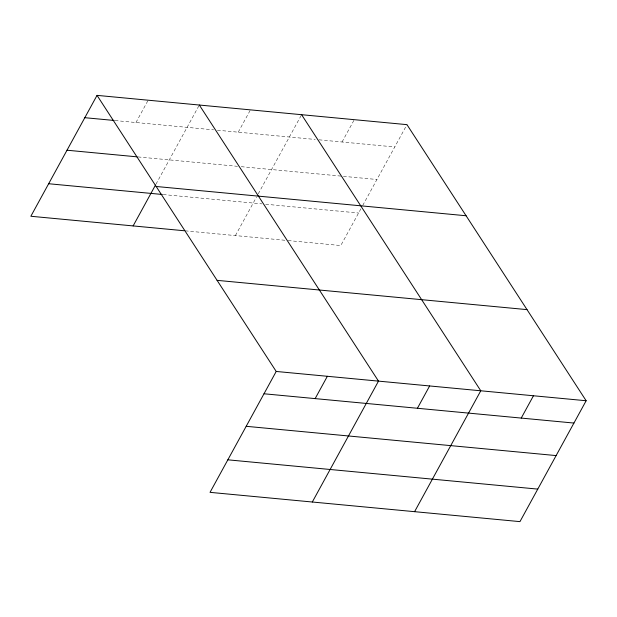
<?xml version="1.0" encoding="UTF-8"?>
<svg xmlns="http://www.w3.org/2000/svg" width="617" height="617" viewBox="0 0 617 617"><rect width="100%" height="100%" fill="white"/><g stroke="black" fill="none" stroke-linecap="round" stroke-linejoin="round"><path stroke-width="0.46" stroke-dasharray="3.08 2.31" d="M135.956 122.521L148.173 100.201M155.985 184.174L199.314 105.029M238.231 132.185L250.448 109.865M235.401 235.586L256.425 197.193M258.261 193.838L301.59 114.693M342.057 141.987L354.281 119.675M360.883 208.824L340.785 245.543L288.093 240.561M362.719 205.469L406.965 124.649M115.117 120.554L213.613 129.855M217.4 130.218L315.233 139.457M319.066 139.82L394.749 146.969M138.031 156.926L237.468 166.32M241.255 166.683L342.45 176.238M343.407 176.331L376.941 179.493M163.25 194.556L261.832 203.872M265.665 204.235L358.593 213.012M185.216 230.843L287.136 240.468"/><path stroke-width="0.93" d="M97.039 95.373L276.215 371.457L210.035 492.351L519.961 521.627L586.15 400.742L406.965 124.649L97.039 95.373L30.85 216.258L184.267 230.75M133.125 225.922L155.523 185.015M315.14 398.613L327.357 376.293M312.31 502.014L378.499 381.121L199.314 105.029M417.416 408.277L429.633 385.957M414.585 511.678L480.774 390.785L301.59 114.693M521.242 418.079L533.458 395.759M84.814 117.693L114.176 120.462M67.006 150.216L137.09 156.841M156.163 186.481L466.097 215.757M48.658 183.735L162.302 194.471M217.091 280.349L527.018 309.626M276.215 371.457L586.15 400.742M263.999 393.777L573.933 423.061M246.191 426.308L556.125 455.585M227.843 459.819L537.769 489.104"/></g></svg>
